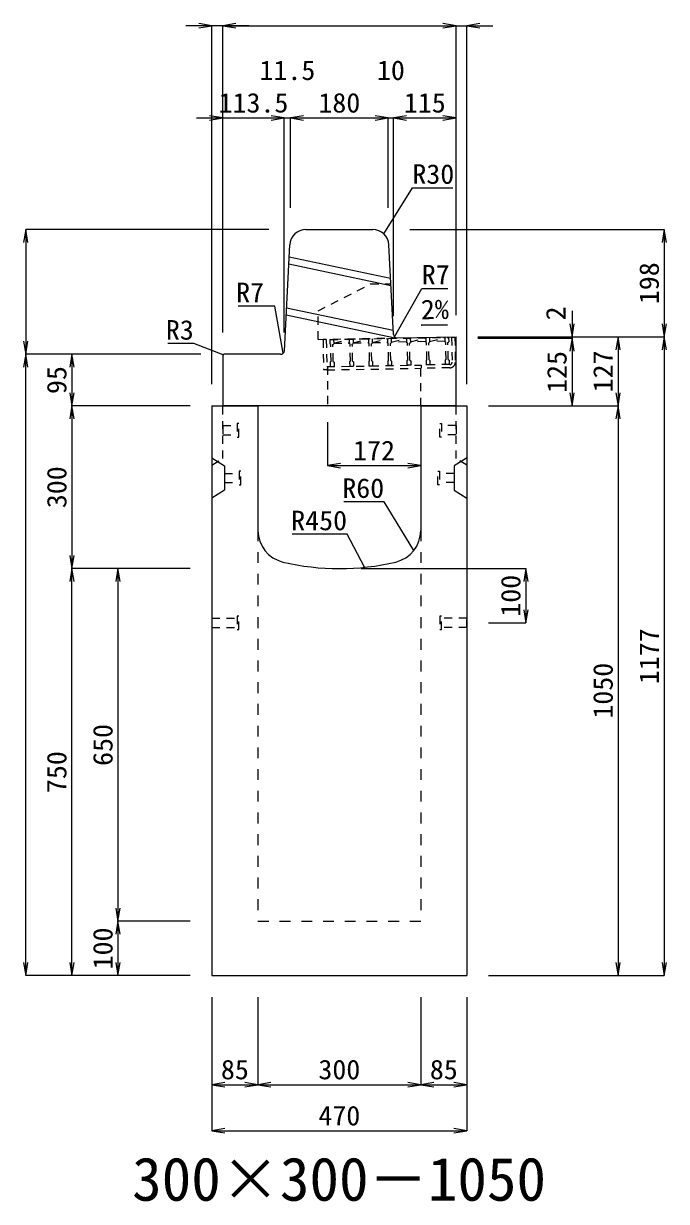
# Model space of a CAD drawing. Units: millimetres at full size. Extents: x -22536 to 51867, y -19720 to 38340.
# Drawn here: x 7818 to 9003, y 31454 to 33625 of the extents above; entities that cross this region are included whole.
import ezdxf
from ezdxf.enums import TextEntityAlignment as Align

# ---------------------------------------------------------------- set-up
doc = ezdxf.new("R2010")
doc.units = ezdxf.units.MM
doc.header["$LTSCALE"] = 20
for name, pattern in [('USER1', [2, 1, -1]), ('USER2', [1.35, 0.75, -0.6]), ('USER3', [1.35, 0.75, -0.6])]:
    doc.linetypes.add(name, pattern=pattern)
for name, color, linetype, lineweight in [('インサート', 3, 'USER2', 9), ('グレーチング', 7, 'USER2', 5), ('寸法線', 7, 'Continuous', 13), ('引出線', 4, 'Continuous', 13), ('本体', 2, 'Continuous', 13)]:
    doc.layers.add(name, color=color, linetype=linetype, lineweight=lineweight)
doc.layers.add('文字', color=7, linetype='Continuous')
doc.styles.add('ＭＳ 明朝', font='')
doc.styles.get('ＭＳ 明朝').set_extended_font_data('MS Mincho')

# ---------------------------------------------------------------- blocks, each defined once
blk = doc.blocks.new('open_arrow')
at = {"color": 0, "linetype": 'Continuous', "lineweight": -2}
blk.add_lwpolyline([(7.5, 1.25), (0, 0), (7.5, -1.25)], dxfattribs=at)

msp = doc.modelspace()

# ---------------------------------------------------------------- linework, layer by layer
at = {"layer": 'インサート'}
for p, q in [((8185, 32883.5), (8212, 32883.5)), ((8185, 32883.5), (8185, 32866.5)), ((8215, 32887.5), (8212, 32887.5)), ((8212, 32887.5), (8212, 32862.5)), ((8215, 32862.5), (8215, 32887.5)), ((8585, 32887.5), (8588, 32887.5)), ((8585, 32862.5), (8585, 32887.5)), ((8588, 32887.5), (8588, 32862.5)), ((8615, 32883.5), (8588, 32883.5)), ((8615, 32883.5), (8615, 32866.5)), ((8185, 32866.5), (8212, 32866.5)), ((8212, 32862.5), (8215, 32862.5)), ((8588, 32862.5), (8585, 32862.5)), ((8615, 32866.5), (8588, 32866.5)), ((8188.2, 32795.5), (8215.2, 32795.5)), ((8188.2, 32795.5), (8188.2, 32778.5)), ((8218.2, 32799.5), (8215.2, 32799.5)), ((8215.2, 32799.5), (8215.2, 32774.5)), ((8218.2, 32774.5), (8218.2, 32799.5)), ((8581.8, 32799.5), (8584.8, 32799.5)), ((8581.8, 32774.5), (8581.8, 32799.5)), ((8584.8, 32799.5), (8584.8, 32774.5)), ((8611.8, 32795.5), (8584.8, 32795.5)), ((8611.8, 32795.5), (8611.8, 32778.5)), ((8188.2, 32778.5), (8215.2, 32778.5)), ((8215.2, 32774.5), (8218.2, 32774.5)), ((8584.8, 32774.5), (8581.8, 32774.5)), ((8611.8, 32778.5), (8584.8, 32778.5)), ((8165, 32528.5), (8212, 32528.5)), ((8165, 32528.5), (8165, 32511.5)), ((8215, 32532.5), (8212, 32532.5)), ((8212, 32532.5), (8212, 32507.5)), ((8215, 32507.5), (8215, 32532.5)), ((8588, 32532.5), (8585, 32532.5)), ((8585, 32532.5), (8585, 32507.5)), ((8588, 32507.5), (8588, 32532.5)), ((8635, 32528.5), (8588, 32528.5)), ((8635, 32511.5), (8635, 32528.5)), ((8165, 32511.5), (8212, 32511.5)), ((8212, 32507.5), (8215, 32507.5)), ((8585, 32507.5), (8588, 32507.5)), ((8635, 32511.5), (8588, 32511.5))]:
    msp.add_line(p, q, dxfattribs=at)
at = {"layer": 'グレーチング'}
for p, q in [((8375.93, 33042.22), (8369.93, 33042.11)), ((8369.93, 33042.11), (8370.9, 32986.12)), ((8375.93, 33042.22), (8376.9, 32986.23)), ((8382.43, 33042.33), (8601.39, 33046.13)), ((8382.43, 33042.33), (8382.56, 33034.33)), ((8389.43, 33042.45), (8389.56, 33034.45)), ((8389.55, 33035.45), (8418.22, 33042.95)), ((8418.22, 33042.95), (8418.36, 33034.95)), ((8425.22, 33043.07), (8425.36, 33035.07)), ((8425.34, 33036.07), (8453.52, 33043.56)), ((8453.52, 33043.56), (8453.65, 33035.57)), ((8460.51, 33043.69), (8460.65, 33035.69)), ((8460.64, 33036.69), (8488.81, 33044.18)), ((8488.51, 33044.17), (8488.65, 33036.17)), ((8495.51, 33044.29), (8495.65, 33036.3)), ((8495.63, 33037.3), (8523.8, 33044.79)), ((8523.8, 33044.79), (8523.94, 33036.79)), ((8530.8, 33044.91), (8530.94, 33036.91)), ((8530.93, 33037.91), (8559.1, 33045.4)), ((8559.1, 33045.4), (8559.24, 33037.4)), ((8566.1, 33045.52), (8566.24, 33037.52)), ((8566.22, 33038.52), (8594.39, 33046.01)), ((8594.39, 33046.01), (8594.53, 33038.01)), ((8601.39, 33046.13), (8601.53, 33038.14)), ((8606.89, 33046.23), (8612.89, 33046.33)), ((8606.89, 33046.23), (8607.69, 33000.24)), ((8612.89, 33046.33), (8613.69, 33000.34)), ((8612.89, 33046.33), (8613.69, 33000.34)), ((8384.09, 33032.86), (8382.56, 33034.33)), ((8384.63, 33001.86), (8384.09, 33032.86)), ((8388.09, 33032.93), (8389.56, 33034.45)), ((8388.63, 33001.93), (8388.09, 33032.93)), ((8389.55, 33035.45), (8418.34, 33035.95)), ((8419.89, 33033.48), (8418.36, 33034.95)), ((8420.42, 33002.48), (8419.89, 33033.48)), ((8423.88, 33033.55), (8425.36, 33035.07)), ((8424.42, 33002.55), (8423.88, 33033.55)), ((8425.34, 33036.07), (8453.64, 33036.57)), ((8455.18, 33034.09), (8453.65, 33035.57)), ((8455.72, 33003.1), (8455.18, 33034.09)), ((8459.18, 33034.16), (8460.65, 33035.69)), ((8459.72, 33003.17), (8459.18, 33034.16)), ((8460.64, 33036.69), (8488.93, 33037.18)), ((8490.18, 33034.7), (8488.65, 33036.17)), ((8490.71, 33003.7), (8490.18, 33034.7)), ((8494.17, 33034.77), (8495.65, 33036.3)), ((8494.71, 33003.77), (8494.17, 33034.77)), ((8523.93, 33037.79), (8495.63, 33037.3)), ((8525.47, 33035.31), (8523.94, 33036.79)), ((8526.01, 33004.32), (8525.47, 33035.31)), ((8529.47, 33035.38), (8530.94, 33036.91)), ((8530.01, 33004.39), (8529.47, 33035.38)), ((8559.22, 33038.4), (8530.93, 33037.91)), ((8560.76, 33035.93), (8559.24, 33037.4)), ((8561.3, 33004.93), (8560.76, 33035.93)), ((8564.76, 33036), (8566.24, 33037.52)), ((8565.3, 33005), (8564.76, 33036)), ((8594.52, 33039.01), (8566.22, 33038.52)), ((8596.06, 33036.54), (8594.53, 33038.01)), ((8596.6, 33005.54), (8596.06, 33036.54)), ((8600.06, 33036.61), (8601.53, 33038.14)), ((8600.6, 33005.61), (8600.06, 33036.61)), ((8384.63, 33001.86), (8383.16, 33000.34)), ((8383.16, 33000.34), (8383.29, 32992.34)), ((8388.63, 33001.93), (8390.15, 33000.46)), ((8390.15, 33000.46), (8390.29, 32992.46)), ((8420.42, 33002.48), (8418.95, 33000.96)), ((8418.95, 33000.96), (8419.09, 32992.96)), ((8424.42, 33002.55), (8425.95, 33001.08)), ((8425.95, 33001.08), (8426.09, 32993.08)), ((8455.72, 33003.1), (8454.25, 33001.57)), ((8454.25, 33001.57), (8454.38, 32993.57)), ((8459.72, 33003.17), (8461.24, 33001.69)), ((8461.24, 33001.69), (8461.38, 32993.69)), ((8490.71, 33003.7), (8489.24, 33002.18)), ((8489.24, 33002.18), (8489.38, 32994.18)), ((8494.71, 33003.77), (8496.24, 33002.3)), ((8496.24, 33002.3), (8496.38, 32994.3)), ((8526.01, 33004.32), (8524.53, 33002.79)), ((8524.53, 33002.79), (8524.67, 32994.79)), ((8530.01, 33004.39), (8531.53, 33002.91)), ((8531.53, 33002.91), (8531.67, 32994.91)), ((8561.3, 33004.93), (8559.83, 33003.41)), ((8559.83, 33003.41), (8559.97, 32995.41)), ((8565.3, 33005), (8566.83, 33003.53)), ((8566.83, 33003.53), (8566.97, 32995.53)), ((8596.6, 33005.54), (8595.12, 33004.02)), ((8595.12, 33004.02), (8595.26, 32996.02)), ((8600.6, 33005.61), (8602.12, 33004.14)), ((8602.12, 33004.14), (8602.26, 32996.14)), ((8376.9, 32986.23), (8370.9, 32986.12)), ((8376.8, 32992.22), (8550.77, 32995.25)), ((8376.9, 32986.22), (8550.87, 32989.25)), ((8383.29, 32992.34), (8390.29, 32992.46)), ((8419.09, 32992.96), (8426.09, 32993.08)), ((8454.38, 32993.57), (8461.38, 32993.69)), ((8496.38, 32994.3), (8489.38, 32994.18)), ((8531.67, 32994.91), (8524.67, 32994.79)), ((8603.76, 32996.17), (8550.77, 32995.25)), ((8550.77, 32995.25), (8550.87, 32989.25)), ((8603.87, 32990.17), (8550.87, 32989.25)), ((8566.97, 32995.53), (8559.97, 32995.41)), ((8602.26, 32996.14), (8595.26, 32996.02))]:
    msp.add_line(p, q, dxfattribs=at)
for radius, start, end in [(4, 270.99562, 0.99536), (10, 270.99553, 0.99532)]:
    msp.add_arc((8603.69, 33000.17), radius, start, end, dxfattribs=at)
at = {"layer": '寸法線'}
for p, q in [((8233, 33620.58), (8117, 33620.58)), ((8165, 32960), (8165, 33620.58)), ((8185, 33620.58), (8615, 33620.58)), ((8185, 33055), (8185, 33620.58)), ((8185, 33055), (8185, 33620.58)), ((8567, 33620.58), (8683, 33620.58)), ((8615, 33087), (8615, 33620.58)), ((8615, 33087), (8615, 33620.58)), ((8635, 32960), (8635, 33620.58)), ((8137, 33450.58), (8298.5, 33450.58)), ((8185, 33055), (8185, 33450.58)), ((8250.5, 33450.58), (8358, 33450.58)), ((8298.5, 33055), (8298.5, 33450.58)), ((8298.5, 33055), (8298.5, 33450.58)), ((8310, 33285), (8310, 33450.58)), ((8310, 33450.58), (8490, 33450.58)), ((8310, 33285), (8310, 33450.58)), ((8442, 33450.58), (8548, 33450.58)), ((8490, 33285), (8490, 33450.58)), ((8490, 33285), (8490, 33450.58)), ((8500, 33085), (8500, 33450.58)), ((8500, 33450.58), (8615, 33450.58)), ((8500, 33085), (8500, 33450.58)), ((8615, 33087), (8615, 33450.58)), ((7822.06, 33245), (7822.06, 33015)), ((8270, 33245), (7822.06, 33245)), ((8530, 33245), (8998.78, 33245)), ((8998.78, 33245), (8998.78, 33047)), ((8828.78, 33095), (8828.78, 32997)), ((8655, 33047), (8828.78, 33047)), ((8655, 33047), (8913.78, 33047)), ((8655, 33047), (8998.78, 33047)), ((8655, 33047), (8998.78, 33047)), ((8655, 33045), (8828.78, 33045)), ((8655, 33045), (8828.78, 33045)), ((8828.78, 33045), (8828.78, 32920)), ((8913.78, 33047), (8913.78, 32920)), ((8998.78, 33047), (8998.78, 31870)), ((7822.06, 31870), (7822.06, 33015)), ((8145, 33015), (7822.06, 33015)), ((8145, 33015), (7822.06, 33015)), ((7907.06, 33015), (7907.06, 32920)), ((8145, 33015), (7907.06, 33015)), ((8125, 32920), (7907.06, 32920)), ((7907.06, 32920), (7907.06, 32620)), ((8125, 32920), (7907.06, 32920)), ((8675, 32920), (8828.78, 32920)), ((8675, 32920), (8913.78, 32920)), ((8675, 32920), (8913.78, 32920)), ((8913.78, 32920), (8913.78, 31870)), ((8378, 32890), (8378, 32809.77)), ((8378, 32809.77), (8550, 32809.77)), ((8125, 32620), (7907.06, 32620)), ((7907.06, 31870), (7907.06, 32620)), ((8125, 32620), (7907.06, 32620)), ((7992.06, 32620), (7992.06, 31970)), ((8125, 32620), (7992.06, 32620)), ((8440, 32620), (8743.78, 32620)), ((8743.78, 32620), (8743.78, 32520)), ((8675, 32520), (8743.78, 32520)), ((8125, 31970), (7992.06, 31970)), ((7992.06, 31970), (7992.06, 31870)), ((8125, 31970), (7992.06, 31970)), ((8125, 31870), (7822.06, 31870)), ((8125, 31870), (7907.06, 31870)), ((8125, 31870), (7992.06, 31870)), ((8675, 31870), (8913.78, 31870)), ((8675, 31870), (8998.78, 31870)), ((8165, 31830), (8165, 31668.84)), ((8165, 31830), (8165, 31583.84)), ((8250, 31830), (8250, 31668.84)), ((8250, 31830), (8250, 31668.84)), ((8550, 31830), (8550, 31668.84)), ((8550, 31830), (8550, 31668.84)), ((8635, 31830), (8635, 31668.84)), ((8635, 31830), (8635, 31583.84)), ((8165, 31668.84), (8250, 31668.84)), ((8250, 31668.84), (8550, 31668.84)), ((8550, 31668.84), (8635, 31668.84)), ((8165, 31583.84), (8635, 31583.84))]:
    msp.add_line(p, q, dxfattribs=at)
at = {"layer": '引出線'}
for points in [[(8482.14, 33236.74), (8534.6, 33322.07), (8609.27, 33322.07)], [(8501.83, 33046.93), (8551.86, 33136.53), (8599.79, 33136.53)], [(8296.67, 33016.93), (8281.31, 33103.9), (8213.38, 33103.9)], [(8550.86, 33068.59), (8599.57, 33069.56), (8550.83, 33068.59)], [(8185.88, 33014.12), (8131.81, 33034.81), (8084.09, 33034.81)], [(8537.07, 32653.32), (8482.66, 32743.21), (8407.98, 32743.21)], [(8446.44, 32622.4), (8414.22, 32683.55), (8313.21, 32683.55)]]:
    msp.add_lwpolyline(points, dxfattribs=at)
at = {"layer": '本体', "lineweight": 20}
for p, q in [((8338.54, 33245), (8461.46, 33245)), ((8298.83, 33021.65), (8308.57, 33216.5)), ((8499.66, 33051.77), (8491.42, 33216.5)), ((8506.77, 33045.12), (8615, 33046.99)), ((8615, 32920), (8615, 33046.99)), ((8185, 33012), (8185, 32920)), ((8291.84, 33015), (8188, 33015)), ((8615, 32920), (8185, 32920))]:
    msp.add_line(p, q, dxfattribs=at)
at = {"layer": '本体', "lineweight": 9}
for p, q in [((8494.52, 33154.65), (8307.45, 33194.05)), ((8495.19, 33141.22), (8306.8, 33180.9)), ((8499.99, 33045.17), (8302.09, 33086.85)), ((8499.32, 33058.59), (8302.75, 33100)), ((8165, 32824), (8188.2, 32809.5)), ((8188.2, 32809.5), (8188.2, 32764.5)), ((8634.58, 32823.74), (8611.8, 32809.5)), ((8611.8, 32809.5), (8611.8, 32764.5)), ((8188.2, 32764.5), (8165, 32750)), ((8611.8, 32764.5), (8635, 32750))]:
    msp.add_line(p, q, dxfattribs=at)
at = {"layer": '本体', "linetype": 'USER3', "lineweight": 9}
for p, q in [((8360.81, 33095), (8457.7, 33145)), ((8457.7, 33145), (8495, 33145)), ((8360.81, 33042.58), (8360.81, 33095)), ((8360.81, 33042.58), (8506.77, 33045.11)), ((8378, 32992.24), (8378, 32920)), ((8550, 32920), (8550, 32995.23))]:
    msp.add_line(p, q, dxfattribs=at)
at = {"layer": '本体'}
for p, q in [((8165, 32920), (8165, 31870)), ((8165, 32920), (8250, 32920)), ((8250, 32920), (8250, 32690.53)), ((8550, 32920), (8635, 32920)), ((8550, 32920), (8550, 32690.53)), ((8635, 32920), (8635, 31870)), ((8165, 31870), (8635, 31870))]:
    msp.add_line(p, q, dxfattribs=at)
at = {"layer": '本体', "linetype": 'USER2', "lineweight": 9}
for p, q in [((8185, 32823), (8185, 32920)), ((8615, 32823), (8615, 32920)), ((8165, 32810.5), (8185, 32823)), ((8635, 32810.5), (8615, 32823))]:
    msp.add_line(p, q, dxfattribs=at)
at = {"layer": '本体', "linetype": 'USER1', "lineweight": 15}
for p, q in [((8250, 32690.53), (8250, 31970)), ((8550, 32690.53), (8550, 31970)), ((8250, 31970), (8550, 31970))]:
    msp.add_line(p, q, dxfattribs=at)
at = {"layer": '本体', "lineweight": 20}
for centre, radius, start, end in [((8338.54, 33215), 30, 90, 177.13784), ((8461.46, 33215), 30, 2.86268, 90), ((8506.65, 33052.12), 7, 182.86268, 270.99344), ((8291.84, 33022), 7, 270, 357.13784), ((8188, 33012), 3, 90, 180)]:
    msp.add_arc(centre, radius, start, end, dxfattribs=at)
at = {"layer": '本体'}
for centre, radius, start, end in [((8310, 32690.53), 60, 180, 256.65764), ((8490, 32690.53), 60, 283.34236, 0), ((8400, 33070), 450, 256.65764, 283.34236)]:
    msp.add_arc(centre, radius, start, end, dxfattribs=at)

# ---------------------------------------------------------------- block references
at = {"layer": '寸法線', "xscale": 3.2, "yscale": 3.2}
for p, rotation in [((8165, 33620.58), 180), ((8615, 33620.58), 180), ((8615, 33620.58), 180), ((8185, 33450.58), 180), ((8298.5, 33450.58), 180), ((8298.5, 33450.58), 180), ((8490, 33450.58), 180), ((8490, 33450.58), 180), ((8615, 33450.58), 180), ((7822.06, 33245), 270), ((8998.78, 33245), 270), ((8828.78, 33047), 90), ((8998.78, 33047), 90), ((8828.78, 33045), 270), ((8828.78, 33045), 270), ((8913.78, 33047), 270), ((8998.78, 33047), 270), ((7822.06, 33015), 90), ((7822.06, 33015), 270), ((7907.06, 33015), 270), ((7907.06, 32920), 90), ((8828.78, 32920), 90), ((8913.78, 32920), 90), ((7907.06, 32920), 270), ((8913.78, 32920), 270), ((8550, 32809.77), 180), ((7907.06, 32620), 90), ((7907.06, 32620), 270), ((7992.06, 32620), 270), ((8743.78, 32620), 270), ((8743.78, 32520), 90), ((7992.06, 31970), 90), ((7992.06, 31970), 270), ((7822.06, 31870), 90), ((7907.06, 31870), 90), ((7992.06, 31870), 90), ((8913.78, 31870), 90), ((8998.78, 31870), 90), ((8250, 31668.84), 180), ((8550, 31668.84), 180), ((8635, 31668.84), 180), ((8635, 31583.84), 180)]:
    msp.add_blockref('open_arrow', p, dxfattribs=dict(at, rotation=rotation))
for p in [(8185, 33620.58), (8185, 33620.58), (8635, 33620.58), (8310, 33450.58), (8310, 33450.58), (8500, 33450.58), (8500, 33450.58), (8378, 32809.77), (8165, 31668.84), (8250, 31668.84), (8550, 31668.84), (8165, 31583.84)]:
    msp.add_blockref('open_arrow', p, dxfattribs=at)
at = {"layer": '引出線', "xscale": 0.0533, "yscale": 0.0533}
for p, rotation in [((8482.14, 33236.74), 58.4), ((8550.86, 33068.59), 1.1), ((8501.83, 33046.93), 60.8), ((8185.88, 33014.12), 159.1), ((8296.67, 33016.93), 100), ((8537.07, 32653.32), 121.2), ((8446.44, 32622.4), 117.8)]:
    msp.add_blockref('open_arrow', p, dxfattribs=dict(at, rotation=rotation))

# ---------------------------------------------------------------- texts
at = {"layer": '寸法線', "style": 'ＭＳ 明朝', "width": 1.05}
for s, p in [('11.5', (8304.25, 33538.58)), ('10', (8495, 33538.58)), ('113.5', (8241.75, 33478.58)), ('180', (8400, 33478.58)), ('115', (8557.5, 33478.58)), ('172', (8464, 32837.77)), ('85', (8207.5, 31696.84)), ('300', (8400, 31696.84)), ('85', (8592.5, 31696.84)), ('470', (8400, 31611.84))]:
    msp.add_text(s, height=36.03, dxfattribs=at).set_placement(p, align=Align.MIDDLE_CENTER)
for s, p in [('198', (8970.78, 33146)), ('2', (8798.78, 33090.34)), ('127', (8885.78, 32983.5)), ('125', (8800.78, 32982.5)), ('95', (7879.06, 32967.5)), ('300', (7879.06, 32770)), ('100', (8715.78, 32570)), ('1177', (8970.78, 32458.5)), ('1050', (8885.78, 32395)), ('650', (7964.06, 32295)), ('750', (7879.06, 32245)), ('100', (7964.06, 31920))]:
    msp.add_text(s, height=36.03, rotation=90, dxfattribs=at).set_placement(p, align=Align.MIDDLE_CENTER)
at = {"layer": '引出線', "style": 'ＭＳ 明朝', "width": 1.05}
for s, p in [('R30', (8534.6, 33365.27)), ('R7', (8551.86, 33179.73))]:
    msp.add_text(s, height=36.03, dxfattribs=at).set_placement(p, align=Align.TOP_LEFT)
for s, p in [('R7', (8261.31, 33147.1)), ('R3', (8131.81, 33078.01)), ('R60', (8482.66, 32786.41)), ('R450', (8414.22, 32726.75))]:
    msp.add_text(s, height=36.03, dxfattribs=at).set_placement(p, align=Align.TOP_RIGHT)
msp.add_text('2%', height=36.03, rotation=1.146, dxfattribs=at).set_placement((8549.89, 33115.48), align=Align.TOP_LEFT)
at = {"layer": '文字', "style": 'ＭＳ 明朝'}
msp.add_text('300×300－1050', height=80.06, dxfattribs=at).set_placement((8399.52, 31495.03), align=Align.MIDDLE_CENTER)

doc.saveas('drawing.dxf')
